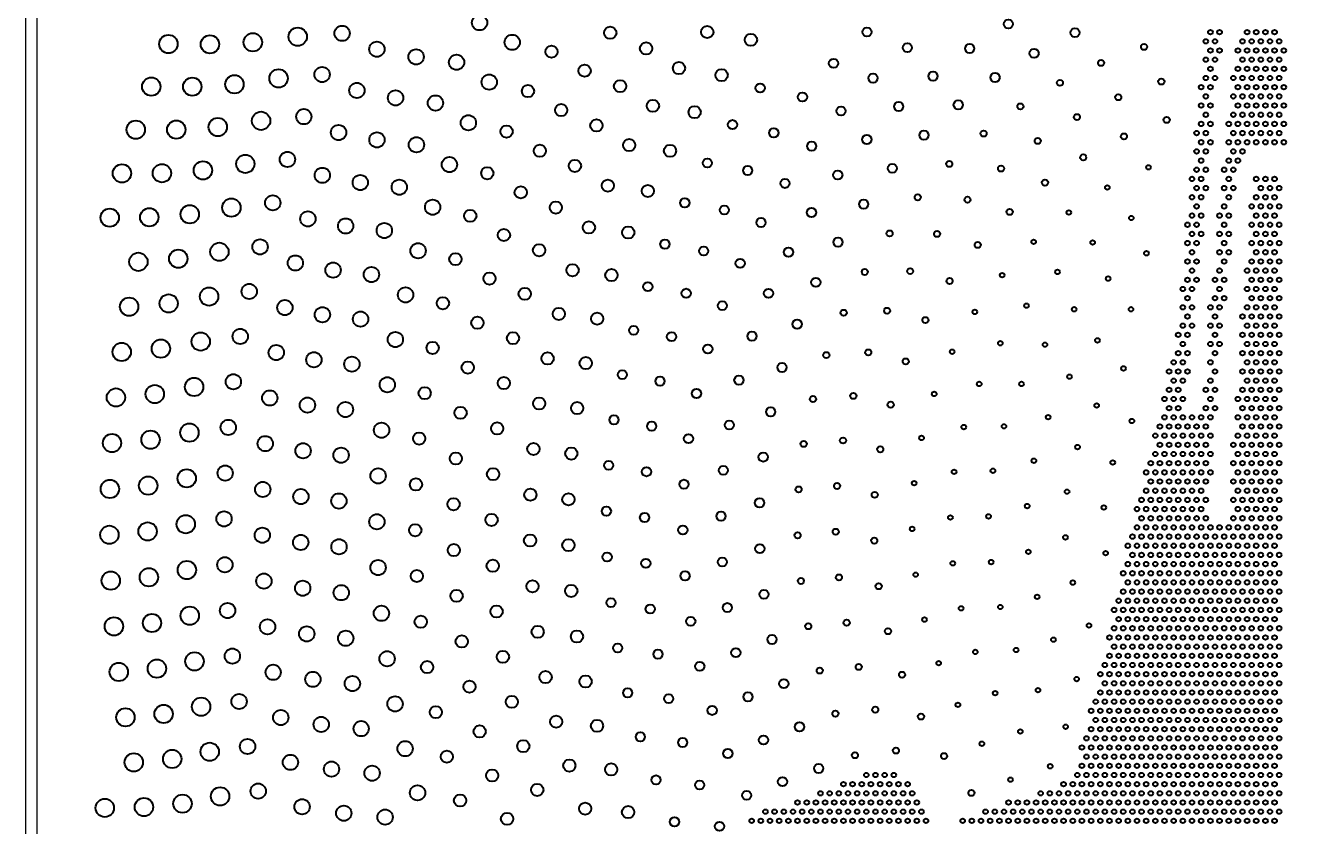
# Model space of a CAD drawing. Header units: metres. Extents: x 60.32 to 63.3, y 91.09 to 96.72.
# Drawn here: x 60.318 to 61.986, y 92.687 to 93.735 of the extents above; entities that cross this region are included whole.
import ezdxf

# ---------------------------------------------------------------- set-up
doc = ezdxf.new("R2010")
doc.units = ezdxf.units.M
doc.header["$MEASUREMENT"] = 0
doc.layers.add('ProfileEdges', color=7, linetype='Continuous', lineweight=40)

msp = doc.modelspace()

# ---------------------------------------------------------------- linework, layer by layer
at = {"layer": 'Defpoints'}
msp.add_lwpolyline([(60.3184, 91.0914), (63.3015, 91.0914), (63.3015, 96.7201), (60.3184, 96.7201)], close=True, dxfattribs=at)
msp.add_lwpolyline([(60.3331, 93.83), (60.3331, 91.1086)], dxfattribs=at)
at = {"layer": 'ProfileEdges'}
for centre, radius in [((60.9123, 93.7388), 0.01), ((60.6745, 93.7203), 0.012), ((60.7326, 93.7248), 0.01), ((61.0833, 93.7256), 0.008), ((61.2102, 93.7265), 0.008), ((61.4191, 93.7266), 0.006), ((61.6041, 93.737), 0.006), ((61.6912, 93.7257), 0.006), ((61.8683, 93.7263), 0.003), ((61.8803, 93.7263), 0.003), ((61.9163, 93.7263), 0.003), ((61.9283, 93.7263), 0.003), ((61.9403, 93.7263), 0.003), ((61.9523, 93.7263), 0.003), ((60.5054, 93.7108), 0.012), ((60.5597, 93.7104), 0.012), ((60.6158, 93.7131), 0.012), ((60.7781, 93.704), 0.01), ((60.9551, 93.713), 0.01), ((61.1302, 93.7051), 0.008), ((61.2673, 93.7163), 0.008), ((61.4719, 93.706), 0.006), ((61.5535, 93.7049), 0.006), ((61.7816, 93.7071), 0.004), ((61.8623, 93.7143), 0.003), ((61.8743, 93.7143), 0.003), ((61.9103, 93.7143), 0.003), ((61.9223, 93.7143), 0.003), ((61.9343, 93.7143), 0.003), ((61.9463, 93.7143), 0.003), ((61.9583, 93.7143), 0.003), ((60.8293, 93.694), 0.01), ((60.8823, 93.6869), 0.01), ((61.0064, 93.7008), 0.008), ((61.6377, 93.6986), 0.006), ((61.8623, 93.6903), 0.003), ((61.8683, 93.7023), 0.003), ((61.8743, 93.6903), 0.003), ((61.8803, 93.7023), 0.003), ((61.9043, 93.7023), 0.003), ((61.9103, 93.6903), 0.003), ((61.9163, 93.7023), 0.003), ((61.9223, 93.6903), 0.003), ((61.9283, 93.7023), 0.003), ((61.9343, 93.6903), 0.003), ((61.9403, 93.7023), 0.003), ((61.9463, 93.6903), 0.003), ((61.9523, 93.7023), 0.003), ((61.9583, 93.6903), 0.003), ((61.9643, 93.7023), 0.003), ((60.6494, 93.6658), 0.012), ((60.7064, 93.6709), 0.01), ((61.0498, 93.6759), 0.008), ((61.1732, 93.6793), 0.008), ((61.229, 93.6701), 0.008), ((61.3754, 93.6855), 0.006), ((61.7254, 93.6861), 0.004), ((61.8683, 93.6783), 0.003), ((61.9043, 93.6783), 0.003), ((61.9163, 93.6783), 0.003), ((61.9283, 93.6783), 0.003), ((61.9403, 93.6783), 0.003), ((61.9523, 93.6783), 0.003), ((61.9643, 93.6783), 0.003), ((60.483, 93.6551), 0.012), ((60.5366, 93.655), 0.012), ((60.5918, 93.6581), 0.012), ((60.7519, 93.6501), 0.01), ((60.9251, 93.661), 0.01), ((61.0962, 93.6556), 0.008), ((61.427, 93.6662), 0.006), ((61.5055, 93.6688), 0.006), ((61.5867, 93.667), 0.006), ((61.6714, 93.66), 0.004), ((61.8041, 93.6617), 0.004), ((61.8623, 93.6663), 0.003), ((61.8743, 93.6663), 0.003), ((61.8983, 93.6663), 0.003), ((61.9103, 93.6663), 0.003), ((61.9223, 93.6663), 0.003), ((61.9343, 93.6663), 0.003), ((61.9463, 93.6663), 0.003), ((61.9583, 93.6663), 0.003), ((60.8025, 93.6403), 0.01), ((60.8547, 93.6336), 0.01), ((60.9757, 93.6492), 0.008), ((61.2794, 93.6532), 0.006), ((61.3347, 93.6415), 0.006), ((61.7477, 93.6412), 0.004), ((61.8563, 93.6543), 0.003), ((61.8623, 93.6423), 0.003), ((61.8683, 93.6543), 0.003), ((61.8983, 93.6423), 0.003), ((61.9043, 93.6543), 0.003), ((61.9103, 93.6423), 0.003), ((61.9163, 93.6543), 0.003), ((61.9223, 93.6423), 0.003), ((61.9283, 93.6543), 0.003), ((61.9343, 93.6423), 0.003), ((61.9403, 93.6543), 0.003), ((61.9463, 93.6423), 0.003), ((61.9523, 93.6543), 0.003), ((61.9583, 93.6423), 0.003), ((61.9643, 93.6543), 0.003), ((61.0191, 93.6244), 0.008), ((61.1391, 93.6299), 0.008), ((61.1937, 93.6216), 0.008), ((61.3852, 93.6232), 0.006), ((61.4606, 93.6291), 0.006), ((61.5385, 93.6312), 0.006), ((61.6199, 93.6291), 0.004), ((61.8563, 93.6303), 0.003), ((61.8683, 93.6303), 0.003), ((61.9043, 93.6303), 0.003), ((61.9163, 93.6303), 0.003), ((61.9283, 93.6303), 0.003), ((61.9403, 93.6303), 0.003), ((61.9523, 93.6303), 0.003), ((61.9643, 93.6303), 0.003), ((60.4627, 93.5987), 0.012), ((60.5157, 93.5988), 0.012), ((60.57, 93.6022), 0.012), ((60.6265, 93.6103), 0.012), ((60.6825, 93.6158), 0.01), ((60.8977, 93.6077), 0.01), ((61.0652, 93.6043), 0.008), ((61.2432, 93.6054), 0.006), ((61.6937, 93.6152), 0.004), ((61.8111, 93.6115), 0.004), ((61.8623, 93.6183), 0.003), ((61.8983, 93.6183), 0.003), ((61.9103, 93.6183), 0.003), ((61.9223, 93.6183), 0.003), ((61.9343, 93.6183), 0.003), ((61.9463, 93.6183), 0.003), ((61.9583, 93.6183), 0.003), ((60.728, 93.595), 0.01), ((60.7782, 93.5854), 0.01), ((60.9477, 93.5962), 0.008), ((61.2972, 93.5946), 0.006), ((61.4936, 93.5915), 0.006), ((61.5716, 93.5937), 0.004), ((61.7552, 93.5899), 0.004), ((61.8503, 93.5943), 0.003), ((61.8563, 93.6063), 0.003), ((61.8623, 93.5943), 0.003), ((61.8683, 93.6063), 0.003), ((61.8923, 93.6063), 0.003), ((61.8983, 93.5943), 0.003), ((61.9043, 93.6063), 0.003), ((61.9103, 93.5943), 0.003), ((61.9163, 93.6063), 0.003), ((61.9223, 93.5943), 0.003), ((61.9283, 93.6063), 0.003), ((61.9343, 93.5943), 0.003), ((61.9403, 93.6063), 0.003), ((61.9463, 93.5943), 0.003), ((61.9523, 93.6063), 0.003), ((61.9583, 93.5943), 0.003), ((61.9643, 93.6063), 0.003), ((60.8297, 93.579), 0.01), ((60.9912, 93.5712), 0.008), ((61.1081, 93.5786), 0.008), ((61.1615, 93.571), 0.008), ((61.3467, 93.5772), 0.006), ((61.4189, 93.5859), 0.006), ((61.6425, 93.584), 0.004), ((61.8563, 93.5823), 0.003), ((61.8683, 93.5823), 0.003), ((61.8923, 93.5823), 0.003), ((61.9043, 93.5823), 0.003), ((61.9163, 93.5823), 0.003), ((61.9283, 93.5823), 0.003), ((61.9403, 93.5823), 0.003), ((61.9523, 93.5823), 0.003), ((61.9643, 93.5823), 0.003), ((60.606, 93.554), 0.012), ((60.661, 93.5598), 0.01), ((60.873, 93.553), 0.01), ((61.2103, 93.5552), 0.006), ((61.7019, 93.5625), 0.004), ((61.8503, 93.5703), 0.003), ((61.8563, 93.5583), 0.003), ((61.8623, 93.5703), 0.003), ((61.8923, 93.5583), 0.003), ((61.8983, 93.5703), 0.003), ((61.9043, 93.5583), 0.003), ((61.9103, 93.5703), 0.003), ((60.4446, 93.5415), 0.012), ((60.4969, 93.5418), 0.012), ((60.5505, 93.5455), 0.012), ((60.7067, 93.539), 0.01), ((60.9225, 93.5417), 0.008), ((61.0371, 93.5513), 0.008), ((61.2631, 93.5453), 0.006), ((61.3809, 93.5395), 0.006), ((61.4522, 93.5481), 0.006), ((61.5267, 93.5539), 0.004), ((61.5946, 93.5479), 0.004), ((61.7874, 93.5494), 0.003), ((61.8503, 93.5463), 0.003), ((61.8623, 93.5463), 0.003), ((61.8863, 93.5463), 0.003), ((61.8983, 93.5463), 0.003), ((60.7564, 93.5295), 0.01), ((60.8074, 93.5234), 0.01), ((61.0801, 93.5255), 0.008), ((61.1325, 93.5185), 0.008), ((61.3118, 93.5284), 0.006), ((61.6519, 93.5294), 0.004), ((61.8443, 93.5343), 0.003), ((61.8563, 93.5343), 0.003), ((61.8923, 93.5343), 0.003), ((61.9283, 93.5343), 0.003), ((61.9403, 93.5343), 0.003), ((61.9523, 93.5343), 0.003), ((60.6419, 93.503), 0.01), ((60.9662, 93.5167), 0.008), ((61.4856, 93.5102), 0.004), ((61.5506, 93.5071), 0.004), ((61.7335, 93.523), 0.003), ((61.8443, 93.5103), 0.003), ((61.8503, 93.5223), 0.003), ((61.8563, 93.5103), 0.003), ((61.8623, 93.5223), 0.003), ((61.8863, 93.5223), 0.003), ((61.8923, 93.5103), 0.003), ((61.8983, 93.5223), 0.003), ((61.9283, 93.5103), 0.003), ((61.9343, 93.5223), 0.003), ((61.9403, 93.5103), 0.003), ((61.9463, 93.5223), 0.003), ((61.9523, 93.5103), 0.003), ((61.9583, 93.5223), 0.003), ((60.4286, 93.4836), 0.012), ((60.4804, 93.4841), 0.012), ((60.5333, 93.488), 0.012), ((60.5878, 93.4968), 0.012), ((60.851, 93.4972), 0.01), ((60.9002, 93.486), 0.008), ((61.0121, 93.4968), 0.008), ((61.1808, 93.503), 0.006), ((61.2325, 93.4937), 0.006), ((61.3466, 93.4903), 0.006), ((61.4147, 93.5013), 0.006), ((61.6057, 93.4911), 0.004), ((61.6832, 93.4904), 0.003), ((61.8503, 93.4983), 0.003), ((61.8863, 93.4983), 0.003), ((61.9223, 93.4983), 0.003), ((61.9343, 93.4983), 0.003), ((61.9463, 93.4983), 0.003), ((61.9583, 93.4983), 0.003), ((60.6878, 93.482), 0.01), ((60.7372, 93.4727), 0.01), ((60.7878, 93.4667), 0.01), ((61.0554, 93.4708), 0.008), ((61.2805, 93.4772), 0.006), ((61.7649, 93.4832), 0.003), ((61.8383, 93.4743), 0.003), ((61.8443, 93.4863), 0.003), ((61.8503, 93.4743), 0.003), ((61.8563, 93.4863), 0.003), ((61.8803, 93.4863), 0.003), ((61.8863, 93.4743), 0.003), ((61.8923, 93.4863), 0.003), ((61.9223, 93.4743), 0.003), ((61.9283, 93.4863), 0.003), ((61.9343, 93.4743), 0.003), ((61.9403, 93.4863), 0.003), ((61.9463, 93.4743), 0.003), ((61.9523, 93.4863), 0.003), ((61.9583, 93.4743), 0.003), ((60.9442, 93.4609), 0.008), ((61.1069, 93.4642), 0.008), ((61.4487, 93.4629), 0.004), ((61.5108, 93.4623), 0.004), ((61.8443, 93.4623), 0.003), ((61.8563, 93.4623), 0.003), ((61.8803, 93.4623), 0.003), ((61.8923, 93.4623), 0.003), ((61.9283, 93.4623), 0.003), ((61.9403, 93.4623), 0.003), ((61.9523, 93.4623), 0.003), ((60.572, 93.4389), 0.012), ((60.6252, 93.4453), 0.01), ((60.8319, 93.4403), 0.01), ((60.9902, 93.4409), 0.008), ((61.1548, 93.4489), 0.006), ((61.2056, 93.44), 0.006), ((61.3164, 93.4385), 0.006), ((61.3813, 93.4515), 0.006), ((61.564, 93.448), 0.004), ((61.6371, 93.452), 0.003), ((61.7143, 93.4511), 0.003), ((61.8383, 93.4503), 0.003), ((61.8503, 93.4503), 0.003), ((61.8863, 93.4503), 0.003), ((61.9223, 93.4503), 0.003), ((61.9343, 93.4503), 0.003), ((61.9463, 93.4503), 0.003), ((61.9583, 93.4503), 0.003), ((60.4661, 93.4258), 0.012), ((60.5183, 93.4299), 0.012), ((60.6714, 93.4243), 0.01), ((60.8808, 93.4293), 0.008), ((61.2532, 93.4238), 0.006), ((61.7846, 93.437), 0.003), ((61.8383, 93.4263), 0.003), ((61.8443, 93.4383), 0.003), ((61.8503, 93.4263), 0.003), ((61.8803, 93.4383), 0.003), ((61.8863, 93.4263), 0.003), ((61.8923, 93.4383), 0.003), ((61.9223, 93.4263), 0.003), ((61.9283, 93.4383), 0.003), ((61.9343, 93.4263), 0.003), ((61.9403, 93.4383), 0.003), ((61.9463, 93.4263), 0.003), ((61.9523, 93.4383), 0.003), ((61.9583, 93.4263), 0.003), ((60.7207, 93.415), 0.01), ((60.7709, 93.4091), 0.01), ((60.9253, 93.4039), 0.008), ((61.034, 93.4148), 0.008), ((61.0848, 93.4085), 0.008), ((61.4163, 93.4125), 0.004), ((61.4756, 93.4136), 0.004), ((61.5959, 93.4084), 0.003), ((61.6683, 93.4126), 0.003), ((61.8443, 93.4143), 0.003), ((61.8803, 93.4143), 0.003), ((61.9163, 93.4143), 0.003), ((61.9283, 93.4143), 0.003), ((61.9403, 93.4143), 0.003), ((61.9523, 93.4143), 0.003), ((60.6111, 93.387), 0.01), ((61.1325, 93.3933), 0.006), ((61.3522, 93.399), 0.006), ((61.5271, 93.4007), 0.004), ((61.7346, 93.4039), 0.003), ((61.8323, 93.3903), 0.003), ((61.8383, 93.4023), 0.003), ((61.8443, 93.3903), 0.003), ((61.8503, 93.4023), 0.003), ((61.8743, 93.4023), 0.003), ((61.8803, 93.3903), 0.003), ((61.8863, 93.4023), 0.003), ((61.9163, 93.3903), 0.003), ((61.9223, 93.4023), 0.003), ((61.9283, 93.3903), 0.003), ((61.9343, 93.4023), 0.003), ((61.9403, 93.3903), 0.003), ((61.9463, 93.4023), 0.003), ((61.9523, 93.3903), 0.003), ((61.9583, 93.4023), 0.003), ((60.454, 93.3671), 0.012), ((60.5057, 93.3713), 0.012), ((60.5586, 93.3804), 0.012), ((60.8156, 93.3826), 0.01), ((60.8644, 93.3716), 0.008), ((60.9715, 93.3839), 0.008), ((61.1826, 93.3847), 0.006), ((61.2903, 93.3845), 0.006), ((61.8383, 93.3783), 0.003), ((61.8743, 93.3783), 0.003), ((61.8863, 93.3783), 0.003), ((61.9223, 93.3783), 0.003), ((61.9343, 93.3783), 0.003), ((61.9463, 93.3783), 0.003), ((61.9583, 93.3783), 0.003), ((60.6577, 93.3659), 0.01), ((60.7068, 93.3566), 0.01), ((60.7567, 93.3508), 0.01), ((61.016, 93.3576), 0.008), ((61.2299, 93.3685), 0.006), ((61.3886, 93.3592), 0.004), ((61.4455, 93.3618), 0.004), ((61.5602, 93.3603), 0.003), ((61.6278, 93.3684), 0.003), ((61.6901, 93.3637), 0.003), ((61.7645, 93.3637), 0.003), ((61.8323, 93.3663), 0.003), ((61.8443, 93.3663), 0.003), ((61.8683, 93.3663), 0.003), ((61.8803, 93.3663), 0.003), ((61.9163, 93.3663), 0.003), ((61.9283, 93.3663), 0.003), ((61.9403, 93.3663), 0.003), ((61.9523, 93.3663), 0.003), ((60.9095, 93.3461), 0.008), ((61.0662, 93.3514), 0.008), ((61.3278, 93.3442), 0.006), ((61.4956, 93.3496), 0.004), ((61.8323, 93.3423), 0.003), ((61.8383, 93.3543), 0.003), ((61.8443, 93.3423), 0.003), ((61.8683, 93.3423), 0.003), ((61.8743, 93.3543), 0.003), ((61.8803, 93.3423), 0.003), ((61.9103, 93.3543), 0.003), ((61.9163, 93.3423), 0.003), ((61.9223, 93.3543), 0.003), ((61.9283, 93.3423), 0.003), ((61.9343, 93.3543), 0.003), ((61.9403, 93.3423), 0.003), ((61.9463, 93.3543), 0.003), ((61.9523, 93.3423), 0.003), ((61.9583, 93.3543), 0.003), ((60.5476, 93.3215), 0.012), ((60.5994, 93.3282), 0.01), ((60.8022, 93.3241), 0.01), ((60.9561, 93.3259), 0.008), ((61.1139, 93.3362), 0.006), ((61.1635, 93.3278), 0.006), ((61.2687, 93.3285), 0.006), ((61.8263, 93.3303), 0.003), ((61.8383, 93.3303), 0.003), ((61.8743, 93.3303), 0.003), ((61.9103, 93.3303), 0.003), ((61.9223, 93.3303), 0.003), ((61.9343, 93.3303), 0.003), ((61.9463, 93.3303), 0.003), ((61.9583, 93.3303), 0.003), ((60.4443, 93.3079), 0.012), ((60.4955, 93.3122), 0.012), ((60.6465, 93.307), 0.01), ((60.851, 93.3131), 0.008), ((61.2109, 93.3117), 0.006), ((61.4207, 93.3072), 0.004), ((61.5305, 93.3082), 0.003), ((61.5935, 93.3193), 0.003), ((61.652, 93.3174), 0.003), ((61.7205, 93.323), 0.003), ((61.8323, 93.3183), 0.003), ((61.8683, 93.3183), 0.003), ((61.8803, 93.3183), 0.003), ((61.9163, 93.3183), 0.003), ((61.9283, 93.3183), 0.003), ((61.9403, 93.3183), 0.003), ((61.9523, 93.3183), 0.003), ((60.6957, 93.2977), 0.01), ((60.7454, 93.2919), 0.01), ((60.8969, 93.2874), 0.008), ((61.0014, 93.2994), 0.008), ((61.0513, 93.2933), 0.008), ((61.308, 93.2876), 0.006), ((61.3659, 93.3037), 0.004), ((61.4698, 93.2955), 0.004), ((61.8203, 93.2943), 0.003), ((61.8263, 93.3063), 0.003), ((61.8323, 93.2943), 0.003), ((61.8383, 93.3063), 0.003), ((61.8683, 93.2943), 0.003), ((61.8743, 93.3063), 0.003), ((61.9103, 93.3063), 0.003), ((61.9163, 93.2943), 0.003), ((61.9223, 93.3063), 0.003), ((61.9283, 93.2943), 0.003), ((61.9343, 93.3063), 0.003), ((61.9403, 93.2943), 0.003), ((61.9463, 93.3063), 0.003), ((61.9523, 93.2943), 0.003), ((61.9583, 93.3063), 0.003), ((60.5903, 93.2689), 0.01), ((61.0991, 93.2781), 0.006), ((61.2516, 93.271), 0.006), ((61.684, 93.2755), 0.003), ((61.7547, 93.2863), 0.003), ((61.8143, 93.2823), 0.003), ((61.8263, 93.2823), 0.003), ((61.8383, 93.2823), 0.003), ((61.8743, 93.2823), 0.003), ((61.9103, 93.2823), 0.003), ((61.9223, 93.2823), 0.003), ((61.9343, 93.2823), 0.003), ((61.9463, 93.2823), 0.003), ((61.9583, 93.2823), 0.003), ((60.4368, 93.2483), 0.012), ((60.4876, 93.2527), 0.012), ((60.539, 93.2621), 0.012), ((60.7917, 93.265), 0.01), ((60.8406, 93.254), 0.008), ((60.9441, 93.2672), 0.008), ((61.1484, 93.2697), 0.006), ((61.1961, 93.2535), 0.006), ((61.566, 93.266), 0.003), ((61.6212, 93.266), 0.003), ((61.8143, 93.2583), 0.003), ((61.8203, 93.2703), 0.003), ((61.8263, 93.2583), 0.003), ((61.8323, 93.2703), 0.003), ((61.8623, 93.2583), 0.003), ((61.8683, 93.2703), 0.003), ((61.8743, 93.2583), 0.003), ((61.9103, 93.2583), 0.003), ((61.9163, 93.2703), 0.003), ((61.9223, 93.2583), 0.003), ((61.9283, 93.2703), 0.003), ((61.9343, 93.2583), 0.003), ((61.9403, 93.2703), 0.003), ((61.9463, 93.2583), 0.003), ((61.9523, 93.2703), 0.003), ((61.9583, 93.2583), 0.003), ((60.638, 93.2476), 0.01), ((60.6872, 93.2383), 0.01), ((60.9903, 93.2404), 0.008), ((61.3485, 93.2463), 0.004), ((61.4013, 93.2504), 0.004), ((61.4501, 93.2389), 0.004), ((61.5071, 93.253), 0.003), ((61.8083, 93.2463), 0.003), ((61.8203, 93.2463), 0.003), ((61.8323, 93.2463), 0.003), ((61.8683, 93.2463), 0.003), ((61.9043, 93.2463), 0.003), ((61.9163, 93.2463), 0.003), ((61.9283, 93.2463), 0.003), ((61.9403, 93.2463), 0.003), ((61.9523, 93.2463), 0.003), ((60.7369, 93.2325), 0.01), ((60.8875, 93.2282), 0.008), ((61.04, 93.2344), 0.008), ((61.2932, 93.2295), 0.006), ((61.7196, 93.2378), 0.003), ((61.8143, 93.2343), 0.003), ((61.8263, 93.2343), 0.003), ((61.8623, 93.2343), 0.003), ((61.8743, 93.2343), 0.003), ((61.9103, 93.2343), 0.003), ((61.9223, 93.2343), 0.003), ((61.9343, 93.2343), 0.003), ((61.9463, 93.2343), 0.003), ((61.9583, 93.2343), 0.003), ((60.5329, 93.2024), 0.012), ((60.5837, 93.2092), 0.01), ((60.7842, 93.2055), 0.01), ((60.9354, 93.2078), 0.008), ((61.0882, 93.2191), 0.006), ((61.1375, 93.2107), 0.006), ((61.239, 93.2124), 0.006), ((61.5457, 93.2096), 0.003), ((61.5983, 93.2106), 0.003), ((61.6561, 93.2225), 0.003), ((61.7657, 93.2175), 0.003), ((61.8023, 93.2103), 0.003), ((61.8083, 93.2223), 0.003), ((61.8143, 93.2103), 0.003), ((61.8203, 93.2223), 0.003), ((61.8263, 93.2103), 0.003), ((61.8323, 93.2223), 0.003), ((61.8383, 93.2103), 0.003), ((61.8443, 93.2223), 0.003), ((61.8503, 93.2103), 0.003), ((61.8563, 93.2223), 0.003), ((61.8623, 93.2103), 0.003), ((61.8683, 93.2223), 0.003), ((61.9043, 93.2223), 0.003), ((61.9103, 93.2103), 0.003), ((61.9163, 93.2223), 0.003), ((61.9223, 93.2103), 0.003), ((61.9283, 93.2223), 0.003), ((61.9343, 93.2103), 0.003), ((61.9403, 93.2223), 0.003), ((61.9463, 93.2103), 0.003), ((61.9523, 93.2223), 0.003), ((61.9583, 93.2103), 0.003), ((60.4316, 93.1886), 0.012), ((60.482, 93.193), 0.012), ((60.6321, 93.1879), 0.01), ((60.8334, 93.1945), 0.008), ((61.1857, 93.1945), 0.006), ((61.3878, 93.192), 0.004), ((61.4905, 93.1954), 0.003), ((61.7963, 93.1983), 0.003), ((61.8083, 93.1983), 0.003), ((61.8203, 93.1983), 0.003), ((61.8323, 93.1983), 0.003), ((61.8443, 93.1983), 0.003), ((61.8563, 93.1983), 0.003), ((61.8683, 93.1983), 0.003), ((61.9043, 93.1983), 0.003), ((61.9163, 93.1983), 0.003), ((61.9283, 93.1983), 0.003), ((61.9403, 93.1983), 0.003), ((61.9523, 93.1983), 0.003), ((60.6815, 93.1786), 0.01), ((60.7312, 93.1728), 0.01), ((60.8813, 93.1685), 0.008), ((60.9828, 93.1809), 0.008), ((61.0324, 93.1749), 0.008), ((61.2834, 93.1703), 0.006), ((61.3363, 93.1876), 0.004), ((61.4365, 93.1805), 0.004), ((61.6946, 93.1834), 0.003), ((61.7963, 93.1743), 0.003), ((61.8023, 93.1863), 0.003), ((61.8083, 93.1743), 0.003), ((61.8143, 93.1863), 0.003), ((61.8203, 93.1743), 0.003), ((61.8263, 93.1863), 0.003), ((61.8323, 93.1743), 0.003), ((61.8383, 93.1863), 0.003), ((61.8443, 93.1743), 0.003), ((61.8503, 93.1863), 0.003), ((61.8563, 93.1743), 0.003), ((61.8623, 93.1863), 0.003), ((61.8683, 93.1743), 0.003), ((61.8983, 93.1863), 0.003), ((61.9043, 93.1743), 0.003), ((61.9103, 93.1863), 0.003), ((61.9163, 93.1743), 0.003), ((61.9223, 93.1863), 0.003), ((61.9283, 93.1743), 0.003), ((61.9343, 93.1863), 0.003), ((61.9403, 93.1743), 0.003), ((61.9463, 93.1863), 0.003), ((61.9523, 93.1743), 0.003), ((61.9583, 93.1863), 0.003), ((60.5796, 93.1494), 0.01), ((61.0812, 93.1595), 0.006), ((61.6375, 93.1655), 0.003), ((61.7406, 93.1632), 0.003), ((61.7903, 93.1623), 0.003), ((61.8023, 93.1623), 0.003), ((61.8143, 93.1623), 0.003), ((61.8263, 93.1623), 0.003), ((61.8383, 93.1623), 0.003), ((61.8503, 93.1623), 0.003), ((61.8623, 93.1623), 0.003), ((61.8983, 93.1623), 0.003), ((61.9103, 93.1623), 0.003), ((61.9223, 93.1623), 0.003), ((61.9343, 93.1623), 0.003), ((61.9463, 93.1623), 0.003), ((61.9583, 93.1623), 0.003), ((60.4789, 93.133), 0.012), ((60.5293, 93.1425), 0.012), ((60.7797, 93.1457), 0.01), ((60.93, 93.148), 0.008), ((61.1307, 93.1511), 0.006), ((61.2312, 93.1529), 0.006), ((61.533, 93.151), 0.003), ((61.5839, 93.1524), 0.003), ((61.7843, 93.1503), 0.003), ((61.7963, 93.1503), 0.003), ((61.8083, 93.1503), 0.003), ((61.8203, 93.1503), 0.003), ((61.8323, 93.1503), 0.003), ((61.8443, 93.1503), 0.003), ((61.8563, 93.1503), 0.003), ((61.8683, 93.1503), 0.003), ((61.9043, 93.1503), 0.003), ((61.9163, 93.1503), 0.003), ((61.9283, 93.1503), 0.003), ((61.9403, 93.1503), 0.003), ((61.9523, 93.1503), 0.003), ((60.4288, 93.1286), 0.012), ((60.6288, 93.128), 0.01), ((60.6786, 93.1186), 0.01), ((60.8292, 93.1346), 0.008), ((60.9788, 93.1211), 0.008), ((61.1797, 93.1348), 0.006), ((61.3296, 93.128), 0.004), ((61.38, 93.1325), 0.004), ((61.4808, 93.1362), 0.003), ((61.6808, 93.1251), 0.003), ((61.7843, 93.1263), 0.003), ((61.7903, 93.1383), 0.003), ((61.7963, 93.1263), 0.003), ((61.8023, 93.1383), 0.003), ((61.8083, 93.1263), 0.003), ((61.8143, 93.1383), 0.003), ((61.8203, 93.1263), 0.003), ((61.8263, 93.1383), 0.003), ((61.8323, 93.1263), 0.003), ((61.8383, 93.1383), 0.003), ((61.8443, 93.1263), 0.003), ((61.8503, 93.1383), 0.003), ((61.8563, 93.1263), 0.003), ((61.8623, 93.1383), 0.003), ((61.8983, 93.1383), 0.003), ((61.9043, 93.1263), 0.003), ((61.9103, 93.1383), 0.003), ((61.9163, 93.1263), 0.003), ((61.9223, 93.1383), 0.003), ((61.9283, 93.1263), 0.003), ((61.9343, 93.1383), 0.003), ((61.9403, 93.1263), 0.003), ((61.9463, 93.1383), 0.003), ((61.9523, 93.1263), 0.003), ((61.9583, 93.1383), 0.003), ((60.7284, 93.1128), 0.01), ((60.8784, 93.1086), 0.008), ((61.0286, 93.115), 0.008), ((61.2786, 93.1105), 0.006), ((61.4293, 93.1209), 0.004), ((61.7783, 93.1143), 0.003), ((61.7903, 93.1143), 0.003), ((61.8023, 93.1143), 0.003), ((61.8143, 93.1143), 0.003), ((61.8263, 93.1143), 0.003), ((61.8383, 93.1143), 0.003), ((61.8503, 93.1143), 0.003), ((61.8623, 93.1143), 0.003), ((61.8983, 93.1143), 0.003), ((61.9103, 93.1143), 0.003), ((61.9223, 93.1143), 0.003), ((61.9343, 93.1143), 0.003), ((61.9463, 93.1143), 0.003), ((61.9583, 93.1143), 0.003), ((60.5281, 93.0825), 0.012), ((60.5781, 93.0894), 0.01), ((60.7781, 93.0857), 0.01), ((60.9281, 93.0881), 0.008), ((61.0783, 93.0996), 0.006), ((61.1282, 93.0912), 0.006), ((61.2282, 93.093), 0.006), ((61.5282, 93.0912), 0.003), ((61.5782, 93.0927), 0.003), ((61.6288, 93.1062), 0.003), ((61.7289, 93.1044), 0.003), ((61.7723, 93.1023), 0.003), ((61.7783, 93.0903), 0.003), ((61.7843, 93.1023), 0.003), ((61.7903, 93.0903), 0.003), ((61.7963, 93.1023), 0.003), ((61.8023, 93.0903), 0.003), ((61.8083, 93.1023), 0.003), ((61.8143, 93.0903), 0.003), ((61.8203, 93.1023), 0.003), ((61.8263, 93.0903), 0.003), ((61.8323, 93.1023), 0.003), ((61.8383, 93.0903), 0.003), ((61.8443, 93.1023), 0.003), ((61.8503, 93.0903), 0.003), ((61.8563, 93.1023), 0.003), ((61.8623, 93.0903), 0.003), ((61.8983, 93.0903), 0.003), ((61.9043, 93.1023), 0.003), ((61.9103, 93.0903), 0.003), ((61.9163, 93.1023), 0.003), ((61.9223, 93.0903), 0.003), ((61.9283, 93.1023), 0.003), ((61.9343, 93.0903), 0.003), ((61.9403, 93.1023), 0.003), ((61.9463, 93.0903), 0.003), ((61.9523, 93.1023), 0.003), ((61.9583, 93.0903), 0.003), ((60.4282, 93.0686), 0.012), ((60.4782, 93.073), 0.012), ((60.6282, 93.068), 0.01), ((60.8282, 93.0746), 0.008), ((61.1782, 93.0748), 0.006), ((61.3783, 93.0726), 0.004), ((61.4782, 93.0763), 0.003), ((61.7723, 93.0783), 0.003), ((61.7843, 93.0783), 0.003), ((61.7963, 93.0783), 0.003), ((61.8083, 93.0783), 0.003), ((61.8203, 93.0783), 0.003), ((61.8323, 93.0783), 0.003), ((61.8443, 93.0783), 0.003), ((61.8563, 93.0783), 0.003), ((61.8683, 93.0783), 0.003), ((61.8803, 93.0783), 0.003), ((61.8923, 93.0783), 0.003), ((61.9043, 93.0783), 0.003), ((61.9163, 93.0783), 0.003), ((61.9283, 93.0783), 0.003), ((61.9403, 93.0783), 0.003), ((61.9523, 93.0783), 0.003), ((60.6784, 93.0587), 0.01), ((60.7285, 93.0529), 0.01), ((60.9784, 93.0611), 0.008), ((61.0286, 93.055), 0.008), ((61.3283, 93.068), 0.004), ((61.4286, 93.061), 0.004), ((61.6787, 93.0652), 0.003), ((61.7663, 93.0663), 0.003), ((61.7783, 93.0663), 0.003), ((61.7903, 93.0663), 0.003), ((61.8023, 93.0663), 0.003), ((61.8143, 93.0663), 0.003), ((61.8263, 93.0663), 0.003), ((61.8383, 93.0663), 0.003), ((61.8503, 93.0663), 0.003), ((61.8623, 93.0663), 0.003), ((61.8743, 93.0663), 0.003), ((61.8863, 93.0663), 0.003), ((61.8983, 93.0663), 0.003), ((61.9103, 93.0663), 0.003), ((61.9223, 93.0663), 0.003), ((61.9343, 93.0663), 0.003), ((61.9463, 93.0663), 0.003), ((61.9583, 93.0663), 0.003), ((60.8787, 93.0486), 0.008), ((61.0792, 93.0396), 0.006), ((61.279, 93.0505), 0.006), ((61.6302, 93.0463), 0.003), ((61.7313, 93.0446), 0.003), ((61.7603, 93.0543), 0.003), ((61.7663, 93.0423), 0.003), ((61.7723, 93.0543), 0.003), ((61.7783, 93.0423), 0.003), ((61.7843, 93.0543), 0.003), ((61.7903, 93.0423), 0.003), ((61.7963, 93.0543), 0.003), ((61.8023, 93.0423), 0.003), ((61.8083, 93.0543), 0.003), ((61.8143, 93.0423), 0.003), ((61.8203, 93.0543), 0.003), ((61.8263, 93.0423), 0.003), ((61.8323, 93.0543), 0.003), ((61.8383, 93.0423), 0.003), ((61.8443, 93.0543), 0.003), ((61.8503, 93.0423), 0.003), ((61.8563, 93.0543), 0.003), ((61.8623, 93.0423), 0.003), ((61.8683, 93.0543), 0.003), ((61.8743, 93.0423), 0.003), ((61.8803, 93.0543), 0.003), ((61.8863, 93.0423), 0.003), ((61.8923, 93.0543), 0.003), ((61.8983, 93.0423), 0.003), ((61.9043, 93.0543), 0.003), ((61.9103, 93.0423), 0.003), ((61.9163, 93.0543), 0.003), ((61.9223, 93.0423), 0.003), ((61.9283, 93.0543), 0.003), ((61.9343, 93.0423), 0.003), ((61.9403, 93.0543), 0.003), ((61.9463, 93.0423), 0.003), ((61.9523, 93.0543), 0.003), ((61.9583, 93.0423), 0.003), ((60.5295, 93.0225), 0.012), ((60.5792, 93.0294), 0.01), ((60.7796, 93.0257), 0.01), ((60.9296, 93.0281), 0.008), ((61.1298, 93.0312), 0.006), ((61.2299, 93.033), 0.006), ((61.5313, 93.0313), 0.003), ((61.5815, 93.0329), 0.003), ((61.7603, 93.0303), 0.003), ((61.7723, 93.0303), 0.003), ((61.7843, 93.0303), 0.003), ((61.7963, 93.0303), 0.003), ((61.8083, 93.0303), 0.003), ((61.8203, 93.0303), 0.003), ((61.8323, 93.0303), 0.003), ((61.8443, 93.0303), 0.003), ((61.8563, 93.0303), 0.003), ((61.8683, 93.0303), 0.003), ((61.8803, 93.0303), 0.003), ((61.8923, 93.0303), 0.003), ((61.9043, 93.0303), 0.003), ((61.9163, 93.0303), 0.003), ((61.9283, 93.0303), 0.003), ((61.9403, 93.0303), 0.003), ((61.9523, 93.0303), 0.003), ((60.43, 93.0087), 0.012), ((60.4798, 93.0131), 0.012), ((60.6303, 93.008), 0.01), ((60.8303, 93.0147), 0.008), ((61.1812, 93.0149), 0.006), ((61.3326, 93.0082), 0.004), ((61.3824, 93.0128), 0.004), ((61.4828, 93.0165), 0.003), ((61.7543, 93.0183), 0.003), ((61.7603, 93.0063), 0.003), ((61.7663, 93.0183), 0.003), ((61.7723, 93.0063), 0.003), ((61.7783, 93.0183), 0.003), ((61.7843, 93.0063), 0.003), ((61.7903, 93.0183), 0.003), ((61.7963, 93.0063), 0.003), ((61.8023, 93.0183), 0.003), ((61.8083, 93.0063), 0.003), ((61.8143, 93.0183), 0.003), ((61.8203, 93.0063), 0.003), ((61.8263, 93.0183), 0.003), ((61.8323, 93.0063), 0.003), ((61.8383, 93.0183), 0.003), ((61.8443, 93.0063), 0.003), ((61.8503, 93.0183), 0.003), ((61.8563, 93.0063), 0.003), ((61.8623, 93.0183), 0.003), ((61.8683, 93.0063), 0.003), ((61.8743, 93.0183), 0.003), ((61.8803, 93.0063), 0.003), ((61.8863, 93.0183), 0.003), ((61.8923, 93.0063), 0.003), ((61.8983, 93.0183), 0.003), ((61.9043, 93.0063), 0.003), ((61.9103, 93.0183), 0.003), ((61.9163, 93.0063), 0.003), ((61.9223, 93.0183), 0.003), ((61.9283, 93.0063), 0.003), ((61.9343, 93.0183), 0.003), ((61.9403, 93.0063), 0.003), ((61.9463, 93.0183), 0.003), ((61.9523, 93.0063), 0.003), ((61.9583, 93.0183), 0.003), ((60.681, 92.9987), 0.01), ((60.7315, 92.9929), 0.01), ((60.8823, 92.9887), 0.008), ((60.9816, 93.0012), 0.008), ((61.0323, 92.9952), 0.008), ((61.2844, 92.9908), 0.006), ((61.4344, 93.0013), 0.004), ((61.6884, 93.0061), 0.003), ((61.7543, 92.9943), 0.003), ((61.7663, 92.9943), 0.003), ((61.7783, 92.9943), 0.003), ((61.7903, 92.9943), 0.003), ((61.8023, 92.9943), 0.003), ((61.8143, 92.9943), 0.003), ((61.8263, 92.9943), 0.003), ((61.8383, 92.9943), 0.003), ((61.8503, 92.9943), 0.003), ((61.8623, 92.9943), 0.003), ((61.8743, 92.9943), 0.003), ((61.8863, 92.9943), 0.003), ((61.8983, 92.9943), 0.003), ((61.9103, 92.9943), 0.003), ((61.9223, 92.9943), 0.003), ((61.9343, 92.9943), 0.003), ((61.9463, 92.9943), 0.003), ((61.9583, 92.9943), 0.003), ((60.5828, 92.9695), 0.01), ((60.784, 92.9659), 0.01), ((60.9346, 92.9683), 0.008), ((61.0842, 92.9798), 0.006), ((61.1356, 92.9715), 0.006), ((61.2364, 92.9734), 0.006), ((61.5935, 92.9742), 0.003), ((61.6417, 92.9875), 0.003), ((61.7483, 92.9823), 0.003), ((61.7603, 92.9823), 0.003), ((61.7723, 92.9823), 0.003), ((61.7843, 92.9823), 0.003), ((61.7963, 92.9823), 0.003), ((61.8083, 92.9823), 0.003), ((61.8203, 92.9823), 0.003), ((61.8323, 92.9823), 0.003), ((61.8443, 92.9823), 0.003), ((61.8563, 92.9823), 0.003), ((61.8683, 92.9823), 0.003), ((61.8803, 92.9823), 0.003), ((61.8923, 92.9823), 0.003), ((61.9043, 92.9823), 0.003), ((61.9163, 92.9823), 0.003), ((61.9283, 92.9823), 0.003), ((61.9403, 92.9823), 0.003), ((61.9523, 92.9823), 0.003), ((60.4341, 92.9488), 0.012), ((60.4839, 92.9532), 0.012), ((60.5333, 92.9627), 0.012), ((60.8354, 92.9549), 0.008), ((61.1886, 92.9554), 0.006), ((61.4944, 92.9577), 0.003), ((61.5422, 92.9724), 0.003), ((61.7423, 92.9703), 0.003), ((61.7483, 92.9583), 0.003), ((61.7543, 92.9703), 0.003), ((61.7603, 92.9583), 0.003), ((61.7663, 92.9703), 0.003), ((61.7723, 92.9583), 0.003), ((61.7783, 92.9703), 0.003), ((61.7843, 92.9583), 0.003), ((61.7903, 92.9703), 0.003), ((61.7963, 92.9583), 0.003), ((61.8023, 92.9703), 0.003), ((61.8083, 92.9583), 0.003), ((61.8143, 92.9703), 0.003), ((61.8203, 92.9583), 0.003), ((61.8263, 92.9703), 0.003), ((61.8323, 92.9583), 0.003), ((61.8383, 92.9703), 0.003), ((61.8443, 92.9583), 0.003), ((61.8503, 92.9703), 0.003), ((61.8563, 92.9583), 0.003), ((61.8623, 92.9703), 0.003), ((61.8683, 92.9583), 0.003), ((61.8743, 92.9703), 0.003), ((61.8803, 92.9583), 0.003), ((61.8863, 92.9703), 0.003), ((61.8923, 92.9583), 0.003), ((61.8983, 92.9703), 0.003), ((61.9043, 92.9583), 0.003), ((61.9103, 92.9703), 0.003), ((61.9163, 92.9583), 0.003), ((61.9223, 92.9703), 0.003), ((61.9283, 92.9583), 0.003), ((61.9343, 92.9703), 0.003), ((61.9403, 92.9583), 0.003), ((61.9463, 92.9703), 0.003), ((61.9523, 92.9583), 0.003), ((61.9583, 92.9703), 0.003), ((60.635, 92.9482), 0.01), ((60.6863, 92.939), 0.01), ((60.7373, 92.9332), 0.01), ((60.9884, 92.9416), 0.008), ((61.0398, 92.9356), 0.008), ((61.3423, 92.949), 0.004), ((61.3925, 92.9536), 0.004), ((61.4466, 92.9425), 0.004), ((61.7095, 92.95), 0.003), ((61.7423, 92.9463), 0.003), ((61.7543, 92.9463), 0.003), ((61.7663, 92.9463), 0.003), ((61.7783, 92.9463), 0.003), ((61.7903, 92.9463), 0.003), ((61.8023, 92.9463), 0.003), ((61.8143, 92.9463), 0.003), ((61.8263, 92.9463), 0.003), ((61.8383, 92.9463), 0.003), ((61.8503, 92.9463), 0.003), ((61.8623, 92.9463), 0.003), ((61.8743, 92.9463), 0.003), ((61.8863, 92.9463), 0.003), ((61.8983, 92.9463), 0.003), ((61.9103, 92.9463), 0.003), ((61.9223, 92.9463), 0.003), ((61.9343, 92.9463), 0.003), ((61.9463, 92.9463), 0.003), ((61.9583, 92.9463), 0.003), ((60.8891, 92.9291), 0.008), ((61.0931, 92.9205), 0.006), ((61.2949, 92.9317), 0.006), ((61.663, 92.9314), 0.003), ((61.7363, 92.9343), 0.003), ((61.7483, 92.9343), 0.003), ((61.7603, 92.9343), 0.003), ((61.7723, 92.9343), 0.003), ((61.7843, 92.9343), 0.003), ((61.7963, 92.9343), 0.003), ((61.8083, 92.9343), 0.003), ((61.8203, 92.9343), 0.003), ((61.8323, 92.9343), 0.003), ((61.8443, 92.9343), 0.003), ((61.8563, 92.9343), 0.003), ((61.8683, 92.9343), 0.003), ((61.8803, 92.9343), 0.003), ((61.8923, 92.9343), 0.003), ((61.9043, 92.9343), 0.003), ((61.9163, 92.9343), 0.003), ((61.9283, 92.9343), 0.003), ((61.9403, 92.9343), 0.003), ((61.9523, 92.9343), 0.003), ((60.5395, 92.903), 0.012), ((60.589, 92.9099), 0.01), ((60.7914, 92.9064), 0.01), ((60.9429, 92.9089), 0.008), ((61.1457, 92.9124), 0.006), ((61.2476, 92.9145), 0.006), ((61.5608, 92.9154), 0.003), ((61.6141, 92.9179), 0.003), ((61.7363, 92.9103), 0.003), ((61.7423, 92.9223), 0.003), ((61.7483, 92.9103), 0.003), ((61.7543, 92.9223), 0.003), ((61.7603, 92.9103), 0.003), ((61.7663, 92.9223), 0.003), ((61.7723, 92.9103), 0.003), ((61.7783, 92.9223), 0.003), ((61.7843, 92.9103), 0.003), ((61.7903, 92.9223), 0.003), ((61.7963, 92.9103), 0.003), ((61.8023, 92.9223), 0.003), ((61.8083, 92.9103), 0.003), ((61.8143, 92.9223), 0.003), ((61.8203, 92.9103), 0.003), ((61.8263, 92.9223), 0.003), ((61.8323, 92.9103), 0.003), ((61.8383, 92.9223), 0.003), ((61.8443, 92.9103), 0.003), ((61.8503, 92.9223), 0.003), ((61.8563, 92.9103), 0.003), ((61.8623, 92.9223), 0.003), ((61.8683, 92.9103), 0.003), ((61.8743, 92.9223), 0.003), ((61.8803, 92.9103), 0.003), ((61.8863, 92.9223), 0.003), ((61.8923, 92.9103), 0.003), ((61.8983, 92.9223), 0.003), ((61.9043, 92.9103), 0.003), ((61.9103, 92.9223), 0.003), ((61.9163, 92.9103), 0.003), ((61.9223, 92.9223), 0.003), ((61.9283, 92.9103), 0.003), ((61.9343, 92.9223), 0.003), ((61.9403, 92.9103), 0.003), ((61.9463, 92.9223), 0.003), ((61.9523, 92.9103), 0.003), ((61.9583, 92.9223), 0.003), ((60.4405, 92.8892), 0.012), ((60.4903, 92.8936), 0.012), ((60.6424, 92.8887), 0.01), ((60.8437, 92.8955), 0.008), ((61.2004, 92.8966), 0.006), ((61.3574, 92.891), 0.004), ((61.4084, 92.8958), 0.004), ((61.5129, 92.9006), 0.003), ((61.7303, 92.8983), 0.003), ((61.7423, 92.8983), 0.003), ((61.7543, 92.8983), 0.003), ((61.7663, 92.8983), 0.003), ((61.7783, 92.8983), 0.003), ((61.7903, 92.8983), 0.003), ((61.8023, 92.8983), 0.003), ((61.8143, 92.8983), 0.003), ((61.8263, 92.8983), 0.003), ((61.8383, 92.8983), 0.003), ((61.8503, 92.8983), 0.003), ((61.8623, 92.8983), 0.003), ((61.8743, 92.8983), 0.003), ((61.8863, 92.8983), 0.003), ((61.8983, 92.8983), 0.003), ((61.9103, 92.8983), 0.003), ((61.9223, 92.8983), 0.003), ((61.9343, 92.8983), 0.003), ((61.9463, 92.8983), 0.003), ((61.9583, 92.8983), 0.003), ((60.6944, 92.8795), 0.01), ((60.746, 92.8739), 0.01), ((60.8992, 92.8699), 0.008), ((60.9987, 92.8825), 0.008), ((61.0511, 92.8767), 0.008), ((61.3104, 92.8738), 0.006), ((61.4651, 92.8855), 0.004), ((61.6934, 92.8798), 0.003), ((61.7243, 92.8863), 0.003), ((61.7303, 92.8743), 0.003), ((61.7363, 92.8863), 0.003), ((61.7423, 92.8743), 0.003), ((61.7483, 92.8863), 0.003), ((61.7543, 92.8743), 0.003), ((61.7603, 92.8863), 0.003), ((61.7663, 92.8743), 0.003), ((61.7723, 92.8863), 0.003), ((61.7783, 92.8743), 0.003), ((61.7843, 92.8863), 0.003), ((61.7903, 92.8743), 0.003), ((61.7963, 92.8863), 0.003), ((61.8023, 92.8743), 0.003), ((61.8083, 92.8863), 0.003), ((61.8143, 92.8743), 0.003), ((61.8203, 92.8863), 0.003), ((61.8263, 92.8743), 0.003), ((61.8323, 92.8863), 0.003), ((61.8383, 92.8743), 0.003), ((61.8443, 92.8863), 0.003), ((61.8503, 92.8743), 0.003), ((61.8563, 92.8863), 0.003), ((61.8623, 92.8743), 0.003), ((61.8683, 92.8863), 0.003), ((61.8743, 92.8743), 0.003), ((61.8803, 92.8863), 0.003), ((61.8863, 92.8743), 0.003), ((61.8923, 92.8863), 0.003), ((61.8983, 92.8743), 0.003), ((61.9043, 92.8863), 0.003), ((61.9103, 92.8743), 0.003), ((61.9163, 92.8863), 0.003), ((61.9223, 92.8743), 0.003), ((61.9283, 92.8863), 0.003), ((61.9343, 92.8743), 0.003), ((61.9403, 92.8863), 0.003), ((61.9463, 92.8743), 0.003), ((61.9523, 92.8863), 0.003), ((61.9583, 92.8743), 0.003), ((60.5978, 92.8505), 0.01), ((61.106, 92.8619), 0.006), ((61.1598, 92.8541), 0.006), ((61.2634, 92.8566), 0.006), ((61.5868, 92.8614), 0.003), ((61.6428, 92.8653), 0.003), ((61.7243, 92.8623), 0.003), ((61.7363, 92.8623), 0.003), ((61.7483, 92.8623), 0.003), ((61.7603, 92.8623), 0.003), ((61.7723, 92.8623), 0.003), ((61.7843, 92.8623), 0.003), ((61.7963, 92.8623), 0.003), ((61.8083, 92.8623), 0.003), ((61.8203, 92.8623), 0.003), ((61.8323, 92.8623), 0.003), ((61.8443, 92.8623), 0.003), ((61.8563, 92.8623), 0.003), ((61.8683, 92.8623), 0.003), ((61.8803, 92.8623), 0.003), ((61.8923, 92.8623), 0.003), ((61.9043, 92.8623), 0.003), ((61.9163, 92.8623), 0.003), ((61.9283, 92.8623), 0.003), ((61.9403, 92.8623), 0.003), ((61.9523, 92.8623), 0.003), ((60.4991, 92.8342), 0.012), ((60.5482, 92.8436), 0.012), ((60.8018, 92.8473), 0.01), ((60.8551, 92.8366), 0.008), ((60.9546, 92.8501), 0.008), ((61.2166, 92.8388), 0.006), ((61.4299, 92.8398), 0.004), ((61.5381, 92.8462), 0.003), ((61.7183, 92.8503), 0.003), ((61.7303, 92.8503), 0.003), ((61.7423, 92.8503), 0.003), ((61.7543, 92.8503), 0.003), ((61.7663, 92.8503), 0.003), ((61.7783, 92.8503), 0.003), ((61.7903, 92.8503), 0.003), ((61.8023, 92.8503), 0.003), ((61.8143, 92.8503), 0.003), ((61.8263, 92.8503), 0.003), ((61.8383, 92.8503), 0.003), ((61.8503, 92.8503), 0.003), ((61.8623, 92.8503), 0.003), ((61.8743, 92.8503), 0.003), ((61.8863, 92.8503), 0.003), ((61.8983, 92.8503), 0.003), ((61.9103, 92.8503), 0.003), ((61.9223, 92.8503), 0.003), ((61.9343, 92.8503), 0.003), ((61.9463, 92.8503), 0.003), ((61.9583, 92.8503), 0.003), ((60.4492, 92.8298), 0.012), ((60.6524, 92.8295), 0.01), ((60.7052, 92.8205), 0.01), ((61.0125, 92.8241), 0.008), ((61.066, 92.8186), 0.008), ((61.3778, 92.8346), 0.004), ((61.4897, 92.8308), 0.004), ((61.7123, 92.8383), 0.003), ((61.7183, 92.8263), 0.003), ((61.7243, 92.8383), 0.003), ((61.7303, 92.8263), 0.003), ((61.7363, 92.8383), 0.003), ((61.7423, 92.8263), 0.003), ((61.7483, 92.8383), 0.003), ((61.7543, 92.8263), 0.003), ((61.7603, 92.8383), 0.003), ((61.7663, 92.8263), 0.003), ((61.7723, 92.8383), 0.003), ((61.7783, 92.8263), 0.003), ((61.7843, 92.8383), 0.003), ((61.7903, 92.8263), 0.003), ((61.7963, 92.8383), 0.003), ((61.8023, 92.8263), 0.003), ((61.8083, 92.8383), 0.003), ((61.8143, 92.8263), 0.003), ((61.8203, 92.8383), 0.003), ((61.8263, 92.8263), 0.003), ((61.8323, 92.8383), 0.003), ((61.8383, 92.8263), 0.003), ((61.8443, 92.8383), 0.003), ((61.8503, 92.8263), 0.003), ((61.8563, 92.8383), 0.003), ((61.8623, 92.8263), 0.003), ((61.8683, 92.8383), 0.003), ((61.8743, 92.8263), 0.003), ((61.8803, 92.8383), 0.003), ((61.8863, 92.8263), 0.003), ((61.8923, 92.8383), 0.003), ((61.8983, 92.8263), 0.003), ((61.9043, 92.8383), 0.003), ((61.9103, 92.8263), 0.003), ((61.9163, 92.8383), 0.003), ((61.9223, 92.8263), 0.003), ((61.9283, 92.8383), 0.003), ((61.9343, 92.8263), 0.003), ((61.9403, 92.8383), 0.003), ((61.9463, 92.8263), 0.003), ((61.9523, 92.8383), 0.003), ((61.9583, 92.8263), 0.003), ((60.7575, 92.815), 0.01), ((60.9125, 92.8114), 0.008), ((61.1227, 92.8043), 0.006), ((61.3308, 92.8174), 0.006), ((61.6197, 92.8112), 0.003), ((61.679, 92.8175), 0.003), ((61.7123, 92.8143), 0.003), ((61.7243, 92.8143), 0.003), ((61.7363, 92.8143), 0.003), ((61.7483, 92.8143), 0.003), ((61.7603, 92.8143), 0.003), ((61.7723, 92.8143), 0.003), ((61.7843, 92.8143), 0.003), ((61.7963, 92.8143), 0.003), ((61.8083, 92.8143), 0.003), ((61.8203, 92.8143), 0.003), ((61.8323, 92.8143), 0.003), ((61.8443, 92.8143), 0.003), ((61.8563, 92.8143), 0.003), ((61.8683, 92.8143), 0.003), ((61.8803, 92.8143), 0.003), ((61.8923, 92.8143), 0.003), ((61.9043, 92.8143), 0.003), ((61.9163, 92.8143), 0.003), ((61.9283, 92.8143), 0.003), ((61.9403, 92.8143), 0.003), ((61.9523, 92.8143), 0.003), ((60.5594, 92.7847), 0.012), ((60.609, 92.7916), 0.01), ((60.815, 92.7888), 0.01), ((60.9696, 92.792), 0.008), ((61.178, 92.7969), 0.006), ((61.2838, 92.8002), 0.006), ((61.5695, 92.7952), 0.003), ((61.7003, 92.7903), 0.003), ((61.7063, 92.8023), 0.003), ((61.7123, 92.7903), 0.003), ((61.7183, 92.8023), 0.003), ((61.7243, 92.7903), 0.003), ((61.7303, 92.8023), 0.003), ((61.7363, 92.7903), 0.003), ((61.7423, 92.8023), 0.003), ((61.7483, 92.7903), 0.003), ((61.7543, 92.8023), 0.003), ((61.7603, 92.7903), 0.003), ((61.7663, 92.8023), 0.003), ((61.7723, 92.7903), 0.003), ((61.7783, 92.8023), 0.003), ((61.7843, 92.7903), 0.003), ((61.7903, 92.8023), 0.003), ((61.7963, 92.7903), 0.003), ((61.8023, 92.8023), 0.003), ((61.8083, 92.7903), 0.003), ((61.8143, 92.8023), 0.003), ((61.8203, 92.7903), 0.003), ((61.8263, 92.8023), 0.003), ((61.8323, 92.7903), 0.003), ((61.8383, 92.8023), 0.003), ((61.8443, 92.7903), 0.003), ((61.8503, 92.8023), 0.003), ((61.8563, 92.7903), 0.003), ((61.8623, 92.8023), 0.003), ((61.8683, 92.7903), 0.003), ((61.8743, 92.8023), 0.003), ((61.8803, 92.7903), 0.003), ((61.8863, 92.8023), 0.003), ((61.8923, 92.7903), 0.003), ((61.8983, 92.8023), 0.003), ((61.9043, 92.7903), 0.003), ((61.9103, 92.8023), 0.003), ((61.9163, 92.7903), 0.003), ((61.9223, 92.8023), 0.003), ((61.9283, 92.7903), 0.003), ((61.9343, 92.8023), 0.003), ((61.9403, 92.7903), 0.003), ((61.9463, 92.8023), 0.003), ((61.9523, 92.7903), 0.003), ((61.9583, 92.8023), 0.003), ((60.4601, 92.7708), 0.012), ((60.5103, 92.7753), 0.012), ((60.665, 92.7709), 0.01), ((60.8695, 92.7783), 0.008), ((61.2371, 92.7824), 0.006), ((61.4033, 92.7802), 0.004), ((61.4569, 92.7863), 0.004), ((61.52, 92.779), 0.004), ((61.7063, 92.7783), 0.003), ((61.7183, 92.7783), 0.003), ((61.7303, 92.7783), 0.003), ((61.7423, 92.7783), 0.003), ((61.7543, 92.7783), 0.003), ((61.7663, 92.7783), 0.003), ((61.7783, 92.7783), 0.003), ((61.7903, 92.7783), 0.003), ((61.8023, 92.7783), 0.003), ((61.8143, 92.7783), 0.003), ((61.8263, 92.7783), 0.003), ((61.8383, 92.7783), 0.003), ((61.8503, 92.7783), 0.003), ((61.8623, 92.7783), 0.003), ((61.8743, 92.7783), 0.003), ((61.8863, 92.7783), 0.003), ((61.8983, 92.7783), 0.003), ((61.9103, 92.7783), 0.003), ((61.9223, 92.7783), 0.003), ((61.9343, 92.7783), 0.003), ((61.9463, 92.7783), 0.003), ((61.9583, 92.7783), 0.003), ((60.7187, 92.762), 0.01), ((60.7718, 92.7567), 0.01), ((60.9289, 92.7537), 0.008), ((61.0298, 92.7666), 0.008), ((61.0845, 92.7616), 0.008), ((61.3559, 92.7629), 0.006), ((61.6588, 92.7658), 0.003), ((61.7003, 92.7663), 0.003), ((61.7123, 92.7663), 0.003), ((61.7243, 92.7663), 0.003), ((61.7363, 92.7663), 0.003), ((61.7483, 92.7663), 0.003), ((61.7603, 92.7663), 0.003), ((61.7723, 92.7663), 0.003), ((61.7843, 92.7663), 0.003), ((61.7963, 92.7663), 0.003), ((61.8083, 92.7663), 0.003), ((61.8203, 92.7663), 0.003), ((61.8323, 92.7663), 0.003), ((61.8443, 92.7663), 0.003), ((61.8563, 92.7663), 0.003), ((61.8683, 92.7663), 0.003), ((61.8803, 92.7663), 0.003), ((61.8923, 92.7663), 0.003), ((61.9043, 92.7663), 0.003), ((61.9163, 92.7663), 0.003), ((61.9283, 92.7663), 0.003), ((61.9403, 92.7663), 0.003), ((61.9523, 92.7663), 0.003), ((60.6228, 92.7332), 0.01), ((60.9878, 92.7348), 0.008), ((61.1432, 92.7479), 0.006), ((61.2002, 92.7412), 0.006), ((61.3086, 92.7456), 0.006), ((61.3883, 92.7423), 0.003), ((61.4003, 92.7423), 0.003), ((61.4123, 92.7423), 0.003), ((61.4183, 92.7543), 0.003), ((61.4243, 92.7423), 0.003), ((61.4303, 92.7543), 0.003), ((61.4363, 92.7423), 0.003), ((61.4423, 92.7543), 0.003), ((61.4483, 92.7423), 0.003), ((61.4543, 92.7543), 0.003), ((61.4603, 92.7423), 0.003), ((61.4723, 92.7423), 0.003), ((61.6068, 92.7482), 0.003), ((61.6763, 92.7423), 0.003), ((61.6883, 92.7423), 0.003), ((61.6943, 92.7543), 0.003), ((61.7003, 92.7423), 0.003), ((61.7063, 92.7543), 0.003), ((61.7123, 92.7423), 0.003), ((61.7183, 92.7543), 0.003), ((61.7243, 92.7423), 0.003), ((61.7303, 92.7543), 0.003), ((61.7363, 92.7423), 0.003), ((61.7423, 92.7543), 0.003), ((61.7483, 92.7423), 0.003), ((61.7543, 92.7543), 0.003), ((61.7603, 92.7423), 0.003), ((61.7663, 92.7543), 0.003), ((61.7723, 92.7423), 0.003), ((61.7783, 92.7543), 0.003), ((61.7843, 92.7423), 0.003), ((61.7903, 92.7543), 0.003), ((61.7963, 92.7423), 0.003), ((61.8023, 92.7543), 0.003), ((61.8083, 92.7423), 0.003), ((61.8143, 92.7543), 0.003), ((61.8203, 92.7423), 0.003), ((61.8263, 92.7543), 0.003), ((61.8323, 92.7423), 0.003), ((61.8383, 92.7543), 0.003), ((61.8443, 92.7423), 0.003), ((61.8503, 92.7543), 0.003), ((61.8563, 92.7423), 0.003), ((61.8623, 92.7543), 0.003), ((61.8683, 92.7423), 0.003), ((61.8743, 92.7543), 0.003), ((61.8803, 92.7423), 0.003), ((61.8863, 92.7543), 0.003), ((61.8923, 92.7423), 0.003), ((61.8983, 92.7543), 0.003), ((61.9043, 92.7423), 0.003), ((61.9103, 92.7543), 0.003), ((61.9163, 92.7423), 0.003), ((61.9223, 92.7543), 0.003), ((61.9283, 92.7423), 0.003), ((61.9343, 92.7543), 0.003), ((61.9403, 92.7423), 0.003), ((61.9463, 92.7543), 0.003), ((61.9523, 92.7423), 0.003), ((61.9583, 92.7543), 0.003), ((60.5238, 92.7168), 0.012), ((60.573, 92.7263), 0.012), ((60.8312, 92.731), 0.01), ((60.8869, 92.7209), 0.008), ((61.2617, 92.7277), 0.006), ((61.3583, 92.7303), 0.003), ((61.3703, 92.7303), 0.003), ((61.3823, 92.7303), 0.003), ((61.3943, 92.7303), 0.003), ((61.4063, 92.7303), 0.003), ((61.4183, 92.7303), 0.003), ((61.4303, 92.7303), 0.003), ((61.4423, 92.7303), 0.003), ((61.4543, 92.7303), 0.003), ((61.4663, 92.7303), 0.003), ((61.4783, 92.7303), 0.003), ((61.5557, 92.7309), 0.004), ((61.6463, 92.7303), 0.003), ((61.6583, 92.7303), 0.003), ((61.6703, 92.7303), 0.003), ((61.6823, 92.7303), 0.003), ((61.6943, 92.7303), 0.003), ((61.7063, 92.7303), 0.003), ((61.7183, 92.7303), 0.003), ((61.7303, 92.7303), 0.003), ((61.7423, 92.7303), 0.003), ((61.7543, 92.7303), 0.003), ((61.7663, 92.7303), 0.003), ((61.7783, 92.7303), 0.003), ((61.7903, 92.7303), 0.003), ((61.8023, 92.7303), 0.003), ((61.8143, 92.7303), 0.003), ((61.8263, 92.7303), 0.003), ((61.8383, 92.7303), 0.003), ((61.8503, 92.7303), 0.003), ((61.8623, 92.7303), 0.003), ((61.8743, 92.7303), 0.003), ((61.8863, 92.7303), 0.003), ((61.8983, 92.7303), 0.003), ((61.9103, 92.7303), 0.003), ((61.9223, 92.7303), 0.003), ((61.9343, 92.7303), 0.003), ((61.9463, 92.7303), 0.003), ((61.9583, 92.7303), 0.003), ((60.4222, 92.7113), 0.012), ((60.4734, 92.7123), 0.012), ((60.6802, 92.7128), 0.01), ((60.7348, 92.7043), 0.01), ((60.7888, 92.6992), 0.01), ((61.0505, 92.7103), 0.008), ((61.1066, 92.7058), 0.008), ((61.2863, 92.7063), 0.003), ((61.2983, 92.7063), 0.003), ((61.3103, 92.7063), 0.003), ((61.3223, 92.7063), 0.003), ((61.3283, 92.7183), 0.003), ((61.3343, 92.7063), 0.003), ((61.3403, 92.7183), 0.003), ((61.3463, 92.7063), 0.003), ((61.3523, 92.7183), 0.003), ((61.3583, 92.7063), 0.003), ((61.3643, 92.7183), 0.003), ((61.3703, 92.7063), 0.003), ((61.3763, 92.7183), 0.003), ((61.3823, 92.7063), 0.003), ((61.3883, 92.7183), 0.003), ((61.3943, 92.7063), 0.003), ((61.4003, 92.7183), 0.003), ((61.4063, 92.7063), 0.003), ((61.4123, 92.7183), 0.003), ((61.4183, 92.7063), 0.003), ((61.4243, 92.7183), 0.003), ((61.4303, 92.7063), 0.003), ((61.4363, 92.7183), 0.003), ((61.4423, 92.7063), 0.003), ((61.4483, 92.7183), 0.003), ((61.4543, 92.7063), 0.003), ((61.4603, 92.7183), 0.003), ((61.4663, 92.7063), 0.003), ((61.4723, 92.7183), 0.003), ((61.4783, 92.7063), 0.003), ((61.4843, 92.7183), 0.003), ((61.4903, 92.7063), 0.003), ((61.5743, 92.7063), 0.003), ((61.5863, 92.7063), 0.003), ((61.5983, 92.7063), 0.003), ((61.6043, 92.7183), 0.003), ((61.6103, 92.7063), 0.003), ((61.6163, 92.7183), 0.003), ((61.6223, 92.7063), 0.003), ((61.6283, 92.7183), 0.003), ((61.6343, 92.7063), 0.003), ((61.6403, 92.7183), 0.003), ((61.6463, 92.7063), 0.003), ((61.6523, 92.7183), 0.003), ((61.6583, 92.7063), 0.003), ((61.6643, 92.7183), 0.003), ((61.6703, 92.7063), 0.003), ((61.6763, 92.7183), 0.003), ((61.6823, 92.7063), 0.003), ((61.6883, 92.7183), 0.003), ((61.6943, 92.7063), 0.003), ((61.7003, 92.7183), 0.003), ((61.7063, 92.7063), 0.003), ((61.7123, 92.7183), 0.003), ((61.7183, 92.7063), 0.003), ((61.7243, 92.7183), 0.003), ((61.7303, 92.7063), 0.003), ((61.7363, 92.7183), 0.003), ((61.7423, 92.7063), 0.003), ((61.7483, 92.7183), 0.003), ((61.7543, 92.7063), 0.003), ((61.7603, 92.7183), 0.003), ((61.7663, 92.7063), 0.003), ((61.7723, 92.7183), 0.003), ((61.7783, 92.7063), 0.003), ((61.7843, 92.7183), 0.003), ((61.7903, 92.7063), 0.003), ((61.7963, 92.7183), 0.003), ((61.8023, 92.7063), 0.003), ((61.8083, 92.7183), 0.003), ((61.8143, 92.7063), 0.003), ((61.8203, 92.7183), 0.003), ((61.8263, 92.7063), 0.003), ((61.8323, 92.7183), 0.003), ((61.8383, 92.7063), 0.003), ((61.8443, 92.7183), 0.003), ((61.8503, 92.7063), 0.003), ((61.8563, 92.7183), 0.003), ((61.8623, 92.7063), 0.003), ((61.8683, 92.7183), 0.003), ((61.8743, 92.7063), 0.003), ((61.8803, 92.7183), 0.003), ((61.8863, 92.7063), 0.003), ((61.8923, 92.7183), 0.003), ((61.8983, 92.7063), 0.003), ((61.9043, 92.7183), 0.003), ((61.9103, 92.7063), 0.003), ((61.9163, 92.7183), 0.003), ((61.9223, 92.7063), 0.003), ((61.9283, 92.7183), 0.003), ((61.9343, 92.7063), 0.003), ((61.9403, 92.7183), 0.003), ((61.9463, 92.7063), 0.003), ((61.9523, 92.7183), 0.003), ((61.9583, 92.7063), 0.003), ((60.9484, 92.697), 0.008), ((61.1673, 92.693), 0.006), ((61.2262, 92.6872), 0.006), ((61.2683, 92.6943), 0.003), ((61.2803, 92.6943), 0.003), ((61.2923, 92.6943), 0.003), ((61.3043, 92.6943), 0.003), ((61.3163, 92.6943), 0.003), ((61.3283, 92.6943), 0.003), ((61.3403, 92.6943), 0.003), ((61.3523, 92.6943), 0.003), ((61.3643, 92.6943), 0.003), ((61.3763, 92.6943), 0.003), ((61.3883, 92.6943), 0.003), ((61.4003, 92.6943), 0.003), ((61.4123, 92.6943), 0.003), ((61.4243, 92.6943), 0.003), ((61.4363, 92.6943), 0.003), ((61.4483, 92.6943), 0.003), ((61.4603, 92.6943), 0.003), ((61.4723, 92.6943), 0.003), ((61.4843, 92.6943), 0.003), ((61.4963, 92.6943), 0.003), ((61.5443, 92.6943), 0.003), ((61.5563, 92.6943), 0.003), ((61.5683, 92.6943), 0.003), ((61.5803, 92.6943), 0.003), ((61.5923, 92.6943), 0.003), ((61.6043, 92.6943), 0.003), ((61.6163, 92.6943), 0.003), ((61.6283, 92.6943), 0.003), ((61.6403, 92.6943), 0.003), ((61.6523, 92.6943), 0.003), ((61.6643, 92.6943), 0.003), ((61.6763, 92.6943), 0.003), ((61.6883, 92.6943), 0.003), ((61.7003, 92.6943), 0.003), ((61.7123, 92.6943), 0.003), ((61.7243, 92.6943), 0.003), ((61.7363, 92.6943), 0.003), ((61.7483, 92.6943), 0.003), ((61.7603, 92.6943), 0.003), ((61.7723, 92.6943), 0.003), ((61.7843, 92.6943), 0.003), ((61.7963, 92.6943), 0.003), ((61.8083, 92.6943), 0.003), ((61.8203, 92.6943), 0.003), ((61.8323, 92.6943), 0.003), ((61.8443, 92.6943), 0.003), ((61.8563, 92.6943), 0.003), ((61.8683, 92.6943), 0.003), ((61.8803, 92.6943), 0.003), ((61.8923, 92.6943), 0.003), ((61.9043, 92.6943), 0.003), ((61.9163, 92.6943), 0.003), ((61.9283, 92.6943), 0.003), ((61.9403, 92.6943), 0.003), ((61.9523, 92.6943), 0.003)]:
    msp.add_circle(centre, radius, dxfattribs=at)

doc.saveas('drawing.dxf')
